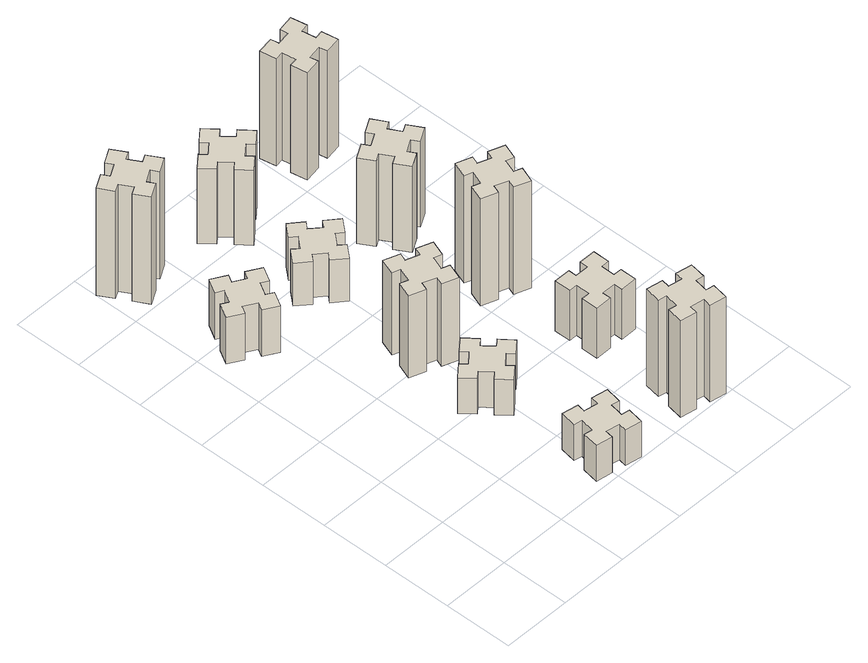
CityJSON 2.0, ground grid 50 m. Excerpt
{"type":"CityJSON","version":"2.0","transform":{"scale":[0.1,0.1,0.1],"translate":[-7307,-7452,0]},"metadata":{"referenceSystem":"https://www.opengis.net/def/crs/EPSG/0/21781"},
"CityObjects":{
"building1":{"type":"Building","attributes":{"class":"1000","function":"1000","usage":"1000","yearOfConstruction":2016,"roofType":"1000","measuredHeight":39,"storeysAboveGround":30,"storeysBelowGround":0},"geometry":[{"type":"Solid","lod":"1","boundaries":[[[[0,1,2,3,4,5,6,7,8,9,10,11,12,13,14,15,16,17,18,19]],[[17,16,20,21]],[[16,15,22,20]],[[15,14,23,22]],[[14,13,24,23]],[[13,12,25,24]],[[12,11,26,25]],[[11,10,27,26]],[[10,9,28,27]],[[9,8,29,28]],[[8,7,30,29]],[[7,6,31,30]],[[6,5,32,31]],[[5,4,33,32]],[[4,3,34,33]],[[3,2,35,34]],[[2,1,36,35]],[[1,0,37,36]],[[0,19,38,37]],[[19,18,39,38]],[[18,17,21,39]],[[24,25,26,27,28,29,30,31,32,33,34,35,36,37,38,39,21,20,22,23]]]]}]},
"building2":{"type":"Building","attributes":{"class":"1000","function":"1000","usage":"1000","yearOfConstruction":2016,"roofType":"1000","measuredHeight":30,"storeysAboveGround":30,"storeysBelowGround":0},"geometry":[{"type":"Solid","lod":"1","boundaries":[[[[40,41,42,43,44,45,46,47,48,49,50,51,52,53,54,55,56,57,58,59]],[[57,56,60,61]],[[56,55,62,60]],[[55,54,63,62]],[[54,53,64,63]],[[53,52,65,64]],[[52,51,66,65]],[[51,50,67,66]],[[50,49,68,67]],[[49,48,69,68]],[[48,47,70,69]],[[47,46,71,70]],[[46,45,72,71]],[[45,44,73,72]],[[44,43,74,73]],[[43,42,75,74]],[[42,41,76,75]],[[41,40,77,76]],[[40,59,78,77]],[[59,58,79,78]],[[58,57,61,79]],[[64,65,66,67,68,69,70,71,72,73,74,75,76,77,78,79,61,60,62,63]]]]}]},
"building3":{"type":"Building","attributes":{"class":"1000","function":"1000","usage":"1000","yearOfConstruction":2016,"roofType":"1000","measuredHeight":90,"storeysAboveGround":30,"storeysBelowGround":0},"geometry":[{"type":"Solid","lod":"1","boundaries":[[[[80,81,82,83,84,85,86,87,88,89,90,91,92,93,94,95,96,97,98,99]],[[97,96,100,101]],[[96,95,102,100]],[[95,94,103,102]],[[94,93,104,103]],[[93,92,105,104]],[[92,91,106,105]],[[91,90,107,106]],[[90,89,108,107]],[[89,88,109,108]],[[88,87,110,109]],[[87,86,111,110]],[[86,85,112,111]],[[85,84,113,112]],[[84,83,114,113]],[[83,82,115,114]],[[82,81,116,115]],[[81,80,117,116]],[[80,99,118,117]],[[99,98,119,118]],[[98,97,101,119]],[[104,105,106,107,108,109,110,111,112,113,114,115,116,117,118,119,101,100,102,103]]]]}]},
"building4":{"type":"Building","attributes":{"class":"1000","function":"1000","usage":"1000","yearOfConstruction":2016,"roofType":"1000","measuredHeight":30,"storeysAboveGround":30,"storeysBelowGround":0},"geometry":[{"type":"Solid","lod":"1","boundaries":[[[[120,121,122,123,124,125,126,127,128,129,130,131,132,133,134,135,136,137,138,139]],[[137,136,140,141]],[[136,135,142,140]],[[135,134,143,142]],[[134,133,144,143]],[[133,132,145,144]],[[132,131,146,145]],[[131,130,147,146]],[[130,129,148,147]],[[129,128,149,148]],[[128,127,150,149]],[[127,126,151,150]],[[126,125,152,151]],[[125,124,153,152]],[[124,123,154,153]],[[123,122,155,154]],[[122,121,156,155]],[[121,120,157,156]],[[120,139,158,157]],[[139,138,159,158]],[[138,137,141,159]],[[144,145,146,147,148,149,150,151,152,153,154,155,156,157,158,159,141,140,142,143]]]]}]},
"building5":{"type":"Building","attributes":{"class":"1000","function":"1000","usage":"1000","yearOfConstruction":2016,"roofType":"1000","measuredHeight":69,"storeysAboveGround":30,"storeysBelowGround":0},"geometry":[{"type":"Solid","lod":"1","boundaries":[[[[160,161,162,163,164,165,166,167,168,169,170,171,172,173,174,175,176,177,178,179]],[[177,176,180,181]],[[176,175,182,180]],[[175,174,183,182]],[[174,173,184,183]],[[173,172,185,184]],[[172,171,186,185]],[[171,170,187,186]],[[170,169,188,187]],[[169,168,189,188]],[[168,167,190,189]],[[167,166,191,190]],[[166,165,192,191]],[[165,164,193,192]],[[164,163,194,193]],[[163,162,195,194]],[[162,161,196,195]],[[161,160,197,196]],[[160,179,198,197]],[[179,178,199,198]],[[178,177,181,199]],[[184,185,186,187,188,189,190,191,192,193,194,195,196,197,198,199,181,180,182,183]]]]}]},
"building6":{"type":"Building","attributes":{"class":"1000","function":"1000","usage":"1000","yearOfConstruction":2016,"roofType":"1000","measuredHeight":36,"storeysAboveGround":30,"storeysBelowGround":0},"geometry":[{"type":"Solid","lod":"1","boundaries":[[[[200,201,202,203,204,205,206,207,208,209,210,211,212,213,214,215,216,217,218,219]],[[217,216,220,221]],[[216,215,222,220]],[[215,214,223,222]],[[214,213,224,223]],[[213,212,225,224]],[[212,211,226,225]],[[211,210,227,226]],[[210,209,228,227]],[[209,208,229,228]],[[208,207,230,229]],[[207,206,231,230]],[[206,205,232,231]],[[205,204,233,232]],[[204,203,234,233]],[[203,202,235,234]],[[202,201,236,235]],[[201,200,237,236]],[[200,219,238,237]],[[219,218,239,238]],[[218,217,221,239]],[[224,225,226,227,228,229,230,231,232,233,234,235,236,237,238,239,221,220,222,223]]]]}]},
"building7":{"type":"Building","attributes":{"class":"1000","function":"1000","usage":"1000","yearOfConstruction":2016,"roofType":"1000","measuredHeight":81,"storeysAboveGround":30,"storeysBelowGround":0},"geometry":[{"type":"Solid","lod":"1","boundaries":[[[[240,241,242,243,244,245,246,247,248,249,250,251,252,253,254,255,256,257,258,259]],[[257,256,260,261]],[[256,255,262,260]],[[255,254,263,262]],[[254,253,264,263]],[[253,252,265,264]],[[252,251,266,265]],[[251,250,267,266]],[[250,249,268,267]],[[249,248,269,268]],[[248,247,270,269]],[[247,246,271,270]],[[246,245,272,271]],[[245,244,273,272]],[[244,243,274,273]],[[243,242,275,274]],[[242,241,276,275]],[[241,240,277,276]],[[240,259,278,277]],[[259,258,279,278]],[[258,257,261,279]],[[264,265,266,267,268,269,270,271,272,273,274,275,276,277,278,279,261,260,262,263]]]]}]},
"building8":{"type":"Building","attributes":{"class":"1000","function":"1000","usage":"1000","yearOfConstruction":2016,"roofType":"1000","measuredHeight":63,"storeysAboveGround":30,"storeysBelowGround":0},"geometry":[{"type":"Solid","lod":"1","boundaries":[[[[280,281,282,283,284,285,286,287,288,289,290,291,292,293,294,295,296,297,298,299]],[[297,296,300,301]],[[296,295,302,300]],[[295,294,303,302]],[[294,293,304,303]],[[293,292,305,304]],[[292,291,306,305]],[[291,290,307,306]],[[290,289,308,307]],[[289,288,309,308]],[[288,287,310,309]],[[287,286,311,310]],[[286,285,312,311]],[[285,284,313,312]],[[284,283,314,313]],[[283,282,315,314]],[[282,281,316,315]],[[281,280,317,316]],[[280,299,318,317]],[[299,298,319,318]],[[298,297,301,319]],[[304,305,306,307,308,309,310,311,312,313,314,315,316,317,318,319,301,300,302,303]]]]}]},
"building9":{"type":"Building","attributes":{"class":"1000","function":"1000","usage":"1000","yearOfConstruction":2016,"roofType":"1000","measuredHeight":42,"storeysAboveGround":30,"storeysBelowGround":0},"geometry":[{"type":"Solid","lod":"1","boundaries":[[[[320,321,322,323,324,325,326,327,328,329,330,331,332,333,334,335,336,337,338,339]],[[337,336,340,341]],[[336,335,342,340]],[[335,334,343,342]],[[334,333,344,343]],[[333,332,345,344]],[[332,331,346,345]],[[331,330,347,346]],[[330,329,348,347]],[[329,328,349,348]],[[328,327,350,349]],[[327,326,351,350]],[[326,325,352,351]],[[325,324,353,352]],[[324,323,354,353]],[[323,322,355,354]],[[322,321,356,355]],[[321,320,357,356]],[[320,339,358,357]],[[339,338,359,358]],[[338,337,341,359]],[[344,345,346,347,348,349,350,351,352,353,354,355,356,357,358,359,341,340,342,343]]]]}]},
"building10":{"type":"Building","attributes":{"class":"1000","function":"1000","usage":"1000","yearOfConstruction":2016,"roofType":"1000","measuredHeight":90,"storeysAboveGround":30,"storeysBelowGround":0},"geometry":[{"type":"Solid","lod":"1","boundaries":[[[[360,361,362,363,364,365,366,367,368,369,370,371,372,373,374,375,376,377,378,379]],[[377,376,380,381]],[[376,375,382,380]],[[375,374,383,382]],[[374,373,384,383]],[[373,372,385,384]],[[372,371,386,385]],[[371,370,387,386]],[[370,369,388,387]],[[369,368,389,388]],[[368,367,390,389]],[[367,366,391,390]],[[366,365,392,391]],[[365,364,393,392]],[[364,363,394,393]],[[363,362,395,394]],[[362,361,396,395]],[[361,360,397,396]],[[360,379,398,397]],[[379,378,399,398]],[[378,377,381,399]],[[384,385,386,387,388,389,390,391,392,393,394,395,396,397,398,399,381,380,382,383]]]]}]},
"building11":{"type":"Building","attributes":{"class":"1000","function":"1000","usage":"1000","yearOfConstruction":2016,"roofType":"1000","measuredHeight":72,"storeysAboveGround":30,"storeysBelowGround":0},"geometry":[{"type":"Solid","lod":"1","boundaries":[[[[400,401,402,403,404,405,406,407,408,409,410,411,412,413,414,415,416,417,418,419]],[[417,416,420,421]],[[416,415,422,420]],[[415,414,423,422]],[[414,413,424,423]],[[413,412,425,424]],[[412,411,426,425]],[[411,410,427,426]],[[410,409,428,427]],[[409,408,429,428]],[[408,407,430,429]],[[407,406,431,430]],[[406,405,432,431]],[[405,404,433,432]],[[404,403,434,433]],[[403,402,435,434]],[[402,401,436,435]],[[401,400,437,436]],[[400,419,438,437]],[[419,418,439,438]],[[418,417,421,439]],[[424,425,426,427,428,429,430,431,432,433,434,435,436,437,438,439,421,420,422,423]]]]}]},
"building12":{"type":"Building","attributes":{"class":"1000","function":"1000","usage":"1000","yearOfConstruction":2016,"roofType":"1000","measuredHeight":90,"storeysAboveGround":30,"storeysBelowGround":0},"geometry":[{"type":"Solid","lod":"1","boundaries":[[[[440,441,442,443,444,445,446,447,448,449,450,451,452,453,454,455,456,457,458,459]],[[457,456,460,461]],[[456,455,462,460]],[[455,454,463,462]],[[454,453,464,463]],[[453,452,465,464]],[[452,451,466,465]],[[451,450,467,466]],[[450,449,468,467]],[[449,448,469,468]],[[448,447,470,469]],[[447,446,471,470]],[[446,445,472,471]],[[445,444,473,472]],[[444,443,474,473]],[[443,442,475,474]],[[442,441,476,475]],[[441,440,477,476]],[[440,459,478,477]],[[459,458,479,478]],[[458,457,461,479]],[[464,465,466,467,468,469,470,471,472,473,474,475,476,477,478,479,461,460,462,463]]]]}]}
},
"vertices":[
[406,2327,0],[456,2414,0],[508,2384,0],[568,2488,0],[464,2548,0],[434,2496,0],[347,2546,0],[377,2598,0],[273,2658,0],[213,2554,0],[265,2524,0],[215,2437,0],[163,2467,0],[103,2363,0],[207,2303,0],[237,2355,0],[324,2305,0],[294,2253,0],[398,2193,0],[458,2297,0],[324,2305,390],[294,2253,390],[237,2355,390],[207,2303,390],[103,2363,390],[163,2467,390],[215,2437,390],[265,2524,390],[213,2554,390],[273,2658,390],[377,2598,390],[347,2546,390],[434,2496,390],[464,2548,390],[568,2488,390],[508,2384,390],[456,2414,390],[406,2327,390],[458,2297,390],[398,2193,390],
[976,274,0],[958,175,0],[899,186,0],[878,67,0],[997,47,0],[1007,106,0],[1105,88,0],[1095,29,0],[1213,8,0],[1234,127,0],[1175,137,0],[1192,235,0],[1251,225,0],[1272,343,0],[1154,364,0],[1144,305,0],[1045,322,0],[1056,381,0],[937,402,0],[917,284,0],[1045,322,300],[1056,381,300],[1144,305,300],[1154,364,300],[1272,343,300],[1251,225,300],[1192,235,300],[1175,137,300],[1234,127,300],[1213,8,300],[1095,29,300],[1105,88,300],[1007,106,300],[997,47,300],[878,67,300],[899,186,300],[958,175,300],[976,274,300],[917,284,300],[937,402,300],
[224,3386,0],[137,3336,0],[107,3388,0],[3,3328,0],[63,3224,0],[115,3254,0],[165,3167,0],[113,3137,0],[173,3033,0],[277,3093,0],[247,3145,0],[334,3195,0],[364,3143,0],[468,3203,0],[408,3307,0],[356,3277,0],[306,3364,0],[358,3394,0],[298,3498,0],[194,3438,0],[306,3364,900],[358,3394,900],[356,3277,900],[408,3307,900],[468,3203,900],[364,3143,900],[334,3195,900],[247,3145,900],[277,3093,900],[173,3033,900],[113,3137,900],[165,3167,900],[115,3254,900],[63,3224,900],[3,3328,900],[107,3388,900],[137,3336,900],[224,3386,900],[194,3438,900],[298,3498,900],
[1008,929,0],[1084,993,0],[1123,947,0],[1215,1024,0],[1138,1116,0],[1092,1078,0],[1027,1154,0],[1073,1193,0],[996,1285,0],[904,1208,0],[943,1162,0],[866,1097,0],[828,1143,0],[736,1066,0],[813,974,0],[859,1013,0],[923,936,0],[877,898,0],[954,806,0],[1046,883,0],[923,936,300],[877,898,300],[859,1013,300],[813,974,300],[736,1066,300],[828,1143,300],[866,1097,300],[943,1162,300],[904,1208,300],[996,1285,300],[1073,1193,300],[1027,1154,300],[1092,1078,300],[1138,1116,300],[1215,1024,300],[1123,947,300],[1084,993,300],[1008,929,300],[1046,883,300],[954,806,300],
[1062,1501,0],[1096,1595,0],[1152,1574,0],[1193,1687,0],[1080,1728,0],[1060,1672,0],[966,1706,0],[987,1762,0],[874,1803,0],[833,1690,0],[889,1670,0],[855,1576,0],[799,1597,0],[757,1484,0],[870,1443,0],[891,1499,0],[985,1465,0],[964,1409,0],[1077,1367,0],[1118,1480,0],[985,1465,690],[964,1409,690],[891,1499,690],[870,1443,690],[757,1484,690],[799,1597,690],[855,1576,690],[889,1670,690],[833,1690,690],[874,1803,690],[987,1762,690],[966,1706,690],[1060,1672,690],[1080,1728,690],[1193,1687,690],[1152,1574,690],[1096,1595,690],[1062,1501,690],[1118,1480,690],[1077,1367,690],
[923,2534,0],[859,2458,0],[813,2496,0],[736,2404,0],[828,2327,0],[866,2373,0],[943,2309,0],[904,2263,0],[996,2186,0],[1073,2278,0],[1027,2316,0],[1092,2393,0],[1138,2354,0],[1215,2446,0],[1123,2523,0],[1084,2477,0],[1008,2542,0],[1046,2588,0],[954,2665,0],[877,2573,0],[1008,2542,360],[1046,2588,360],[1084,2477,360],[1123,2523,360],[1215,2446,360],[1138,2354,360],[1092,2393,360],[1027,2316,360],[1073,2278,360],[996,2186,360],[904,2263,360],[943,2309,360],[866,2373,360],[828,2327,360],[736,2404,360],[813,2496,360],[859,2458,360],[923,2534,360],[877,2573,360],[954,2665,360],
[1884,305,0],[1785,322,0],[1796,381,0],[1677,402,0],[1657,284,0],[1716,274,0],[1698,175,0],[1639,186,0],[1618,67,0],[1737,47,0],[1747,106,0],[1845,88,0],[1835,29,0],[1953,8,0],[1974,127,0],[1915,137,0],[1932,235,0],[1991,225,0],[2012,343,0],[1894,364,0],[1932,235,810],[1991,225,810],[1915,137,810],[1974,127,810],[1953,8,810],[1835,29,810],[1845,88,810],[1747,106,810],[1737,47,810],[1618,67,810],[1639,186,810],[1698,175,810],[1716,274,810],[1657,284,810],[1677,402,810],[1796,381,810],[1785,322,810],[1884,305,810],[1894,364,810],[2012,343,810],
[1092,3198,0],[1027,3274,0],[1073,3313,0],[996,3405,0],[904,3328,0],[943,3282,0],[866,3217,0],[828,3263,0],[736,3186,0],[813,3094,0],[859,3133,0],[923,3056,0],[877,3018,0],[954,2926,0],[1046,3003,0],[1008,3049,0],[1084,3113,0],[1123,3067,0],[1215,3144,0],[1138,3236,0],[1084,3113,630],[1123,3067,630],[1008,3049,630],[1046,3003,630],[954,2926,630],[877,3018,630],[923,3056,630],[859,3133,630],[813,3094,630],[736,3186,630],[828,3263,630],[866,3217,630],[943,3282,630],[904,3328,630],[996,3405,630],[1073,3313,630],[1027,3274,630],[1092,3198,630],[1138,3236,630],[1215,3144,630],
[1925,895,0],[1925,995,0],[1985,995,0],[1985,1115,0],[1865,1115,0],[1865,1055,0],[1765,1055,0],[1765,1115,0],[1645,1115,0],[1645,995,0],[1705,995,0],[1705,895,0],[1645,895,0],[1645,775,0],[1765,775,0],[1765,835,0],[1865,835,0],[1865,775,0],[1985,775,0],[1985,895,0],[1865,835,420],[1865,775,420],[1765,835,420],[1765,775,420],[1645,775,420],[1645,895,420],[1705,895,420],[1705,995,420],[1645,995,420],[1645,1115,420],[1765,1115,420],[1765,1055,420],[1865,1055,420],[1865,1115,420],[1985,1115,420],[1985,995,420],[1925,995,420],[1925,895,420],[1985,895,420],[1985,775,420],
[1800,1772,0],[1706,1806,0],[1727,1862,0],[1614,1903,0],[1573,1790,0],[1629,1770,0],[1595,1676,0],[1539,1697,0],[1497,1584,0],[1610,1543,0],[1631,1599,0],[1725,1565,0],[1704,1509,0],[1817,1467,0],[1858,1580,0],[1802,1601,0],[1836,1695,0],[1892,1674,0],[1933,1787,0],[1820,1828,0],[1836,1695,900],[1892,1674,900],[1802,1601,900],[1858,1580,900],[1817,1467,900],[1704,1509,900],[1725,1565,900],[1631,1599,900],[1610,1543,900],[1497,1584,900],[1539,1697,900],[1595,1676,900],[1629,1770,900],[1573,1790,900],[1614,1903,900],[1727,1862,900],[1706,1806,900],[1800,1772,900],[1820,1828,900],[1933,1787,900],
[1627,2305,0],[1714,2355,0],[1744,2303,0],[1848,2363,0],[1788,2467,0],[1736,2437,0],[1686,2524,0],[1738,2554,0],[1678,2658,0],[1574,2598,0],[1604,2546,0],[1517,2496,0],[1487,2548,0],[1383,2488,0],[1443,2384,0],[1495,2414,0],[1545,2327,0],[1493,2297,0],[1553,2193,0],[1657,2253,0],[1545,2327,720],[1493,2297,720],[1495,2414,720],[1443,2384,720],[1383,2488,720],[1487,2548,720],[1517,2496,720],[1604,2546,720],[1574,2598,720],[1678,2658,720],[1738,2554,720],[1686,2524,720],[1736,2437,720],[1788,2467,720],[1848,2363,720],[1744,2303,720],[1714,2355,720],[1627,2305,720],[1657,2253,720],[1553,2193,720],
[1598,3295,0],[1616,3197,0],[1557,3187,0],[1577,3068,0],[1696,3089,0],[1685,3148,0],[1784,3166,0],[1794,3107,0],[1912,3127,0],[1891,3246,0],[1832,3235,0],[1815,3334,0],[1874,3344,0],[1853,3462,0],[1735,3441,0],[1745,3382,0],[1647,3365,0],[1637,3424,0],[1518,3403,0],[1539,3285,0],[1647,3365,900],[1637,3424,900],[1745,3382,900],[1735,3441,900],[1853,3462,900],[1874,3344,900],[1815,3334,900],[1832,3235,900],[1891,3246,900],[1912,3127,900],[1794,3107,900],[1784,3166,900],[1685,3148,900],[1696,3089,900],[1577,3068,900],[1557,3187,900],[1616,3197,900],[1598,3295,900],[1539,3285,900],[1518,3403,900]
]}
